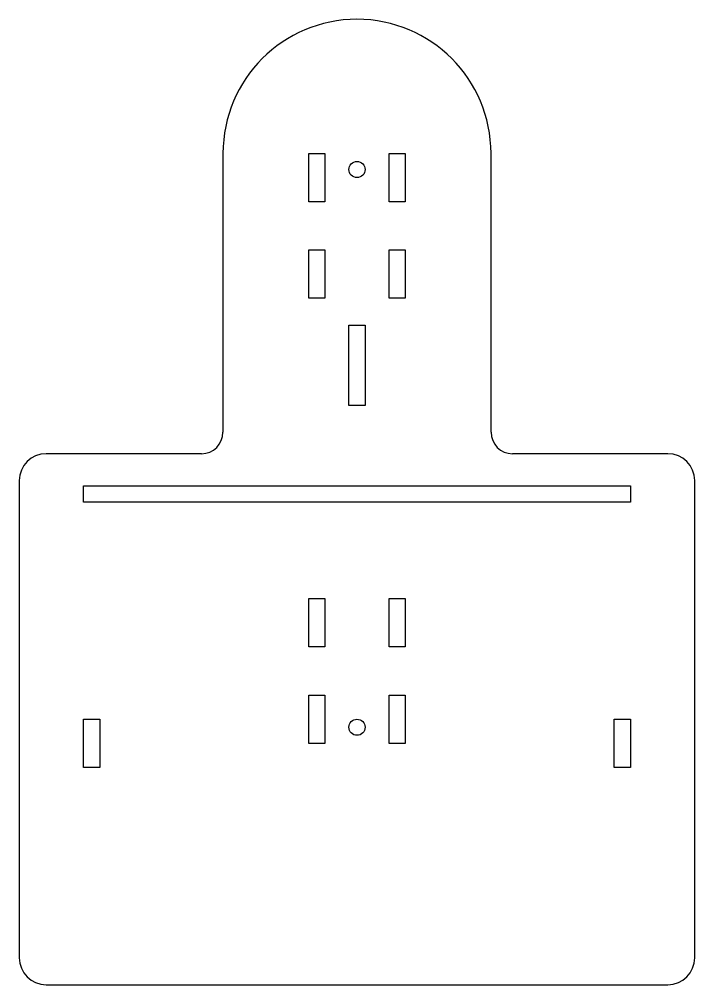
# Model space of a CAD drawing. Extents: x 0 to 126, y 0 to 180.
import ezdxf

# ---------------------------------------------------------------- set-up
doc = ezdxf.new("R2010")
doc.units = 0
doc.layers.get('0').update_dxf_attribs({"linetype": 'continuous'})

# ---------------------------------------------------------------- blocks, each defined once
blk = doc.blocks.new('BODY')
at = {"color": 0}
for p, q in [((38, 155), (38, 103)), ((54, 145.99), (54, 154.99)), ((54, 154.99), (57, 154.99)), ((57, 154.99), (57, 145.99)), ((69, 145.99), (69, 154.99)), ((69, 154.99), (72, 154.99)), ((72, 154.99), (72, 145.99)), ((88, 103), (88, 155)), ((57, 145.99), (54, 145.99)), ((72, 145.99), (69, 145.99)), ((54, 127.99), (54, 136.99)), ((54, 136.99), (57, 136.99)), ((57, 136.99), (57, 127.99)), ((69, 127.99), (69, 136.99)), ((69, 136.99), (72, 136.99)), ((72, 136.99), (72, 127.99)), ((57, 127.99), (54, 127.99)), ((72, 127.99), (69, 127.99)), ((61.5, 123), (64.5, 123)), ((61.5, 108), (61.5, 123)), ((64.5, 123), (64.5, 108)), ((64.5, 108), (61.5, 108)), ((34, 99), (5, 99)), ((121, 99), (92, 99)), ((0, 94), (0, 5)), ((126, 5), (126, 94)), ((12, 93), (114, 93)), ((12, 90), (12, 93)), ((114, 93), (114, 90)), ((114, 90), (12, 90)), ((54, 63), (54, 72)), ((54, 72), (57, 72)), ((57, 72), (57, 63)), ((69, 63), (69, 72)), ((69, 72), (72, 72)), ((72, 72), (72, 63)), ((57, 63), (54, 63)), ((72, 63), (69, 63)), ((54, 45), (54, 54)), ((54, 54), (57, 54)), ((57, 54), (57, 45)), ((69, 45), (69, 54)), ((69, 54), (72, 54)), ((72, 54), (72, 45)), ((12, 49.5), (15, 49.5)), ((12, 40.5), (12, 49.5)), ((15, 49.5), (15, 40.5)), ((111, 49.5), (114, 49.5)), ((111, 40.5), (111, 49.5)), ((114, 49.5), (114, 40.5)), ((57, 45), (54, 45)), ((72, 45), (69, 45)), ((15, 40.5), (12, 40.5)), ((114, 40.5), (111, 40.5)), ((5, 0), (121, 0))]:
    blk.add_line(p, q, dxfattribs=at)
for centre in [(63, 151.99), (63, 48)]:
    blk.add_circle(centre, 1.5, dxfattribs=at)
for centre, radius, start, end in [((63, 155), 25, 0, -180), ((34, 103), 4, -90, 0), ((92, 103), 4, -180, -90), ((5, 94), 5, 90, -180), ((121, 94), 5, 0, 90), ((5, 5), 5, -180, -90), ((121, 5), 5, -90, 0)]:
    blk.add_arc(centre, radius, start, end, dxfattribs=at)

msp = doc.modelspace()

# ---------------------------------------------------------------- block references
at = {"color": 0}
msp.add_blockref('BODY', (0, 0), dxfattribs=at)

doc.saveas('drawing.dxf')
